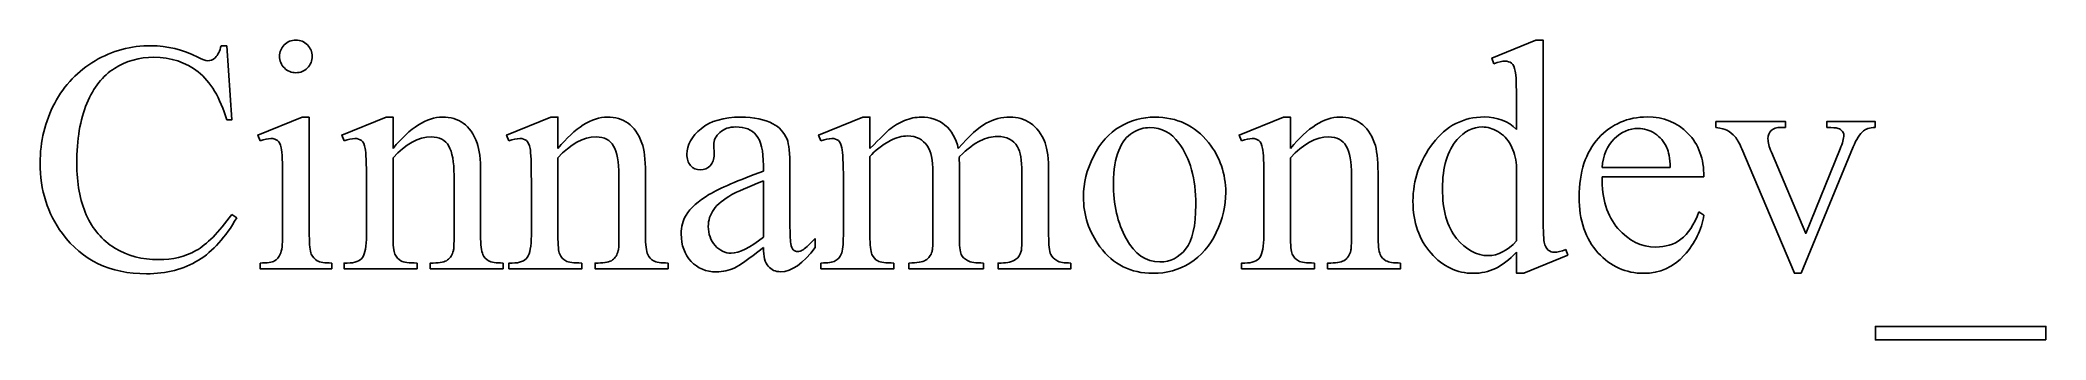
# Model space of a CAD drawing. Extents: x 0 to 77.3, y 0 to 11.6.
import ezdxf

# ---------------------------------------------------------------- set-up
doc = ezdxf.new("R2010")
doc.units = 0
doc.layers.add('Layer_1', color=7, linetype='CONTINUOUS')

msp = doc.modelspace()

# ---------------------------------------------------------------- linework, layer by layer
at = {"layer": 'Layer_1', "color": 7}
for points in [[(6.970137, 11.341838), (7.187178, 11.341838)], [(7.187178, 11.341838), (7.379415, 8.483092), (7.187178, 8.483092)], [(55.996542, 10.647309), (55.915943, 10.864349), (57.60886, 11.558888), (57.88792, 11.558888), (57.88792, 4.991857)], [(8.470819, 7.670743), (8.383999, 7.893983), (10.095521, 8.588512), (10.368375, 8.588512)], [(10.368375, 8.588512), (10.368375, 4.024458)], [(11.707832, 7.670783), (11.614812, 7.894023), (13.326334, 8.588552), (13.592983, 8.588552), (13.59298, 7.385494)], [(18.057821, 7.670783), (17.964801, 7.894023), (19.676322, 8.588552), (19.942971, 8.588552), (19.942969, 7.385494)], [(30.075647, 7.670803), (29.982627, 7.894043), (31.694149, 8.588572), (31.960799, 8.588572), (31.960825, 7.379294)], [(46.27311, 7.670783), (46.18009, 7.894023), (47.891611, 8.588552), (48.15826, 8.588552), (48.158262, 7.385494)], [(56.864691, 8.117233), (56.864691, 9.165221)], [(64.547941, 8.421082), (67.220637, 8.421082), (67.220637, 8.191643), (67.047007, 8.191643)], [(64.547951, 8.191633), (64.547941, 8.421082)], [(68.820555, 8.191633), (68.820555, 8.421072), (70.674702, 8.421072), (70.674702, 8.191633)], [(13.592988, 7.019644), (13.592988, 4.024478)], [(19.942978, 7.019644), (19.942978, 4.024478)], [(25.945696, 7.515714), (25.958096, 7.156044)], [(31.960809, 7.069294), (31.960809, 4.024518)], [(35.408663, 7.069254), (35.396263, 7.001054), (35.408663, 6.734405), (35.408663, 4.024498)], [(48.158267, 7.019644), (48.158267, 4.024478)], [(69.837543, 7.441294), (67.822166, 2.56718), (67.567916, 2.56718), (65.540139, 7.360674)], [(66.681138, 7.242864), (68.001986, 4.105078), (69.329034, 7.360684)], [(9.338981, 4.024458), (9.338981, 6.213475)], [(15.943229, 4.024478), (15.943229, 6.349915)], [(16.966413, 6.449115), (16.966413, 4.024458)], [(22.29322, 4.024478), (22.29322, 6.349915)], [(23.316403, 6.449115), (23.316403, 4.024458)], [(27.855654, 6.504925), (27.855654, 6.728165)], [(28.878843, 6.641355), (28.878843, 4.712787)], [(30.937608, 4.024518), (30.937608, 6.194925)], [(34.385463, 4.024518), (34.385463, 6.467775)], [(37.814714, 4.024478), (37.814714, 6.467735)], [(38.844116, 6.467715), (38.844116, 4.024458)], [(50.508509, 4.024478), (50.508509, 6.349915)], [(51.531696, 6.449115), (51.531696, 4.024458)], [(56.864691, 3.813619), (56.864691, 6.740575)], [(60.157517, 6.641355), (62.786803, 6.641355)], [(64.082851, 6.281685), (60.157517, 6.281685)], [(12.569794, 4.024498), (12.569794, 6.132896)], [(18.919784, 4.024498), (18.919784, 6.132896)], [(27.855654, 3.962449), (27.855654, 6.126656)], [(47.135073, 4.024498), (47.135073, 6.132896)], [(7.379415, 4.836817), (7.571651, 4.712787)], [(63.890612, 4.936027), (64.082851, 4.812007)], [(29.852431, 3.906649), (29.852431, 3.559379)], [(58.768479, 3.484989), (58.836679, 3.267949), (57.149961, 2.56722), (56.864701, 2.56722), (56.864691, 3.379539)], [(11.230332, 2.96408), (11.230332, 2.74084), (8.470815, 2.74084), (8.470815, 2.96408)], [(14.516959, 2.9641), (14.516959, 2.74086), (11.707832, 2.74086), (11.707832, 2.9641), (11.831855, 2.9641)], [(17.834578, 2.96408), (17.834578, 2.74084), (15.025452, 2.74084), (15.025452, 2.96408), (15.143274, 2.96408)], [(20.866949, 2.9641), (20.866949, 2.74086), (18.057822, 2.74086), (18.057822, 2.9641), (18.181846, 2.9641)], [(24.18457, 2.96408), (24.18457, 2.74084), (21.375442, 2.74084), (21.375442, 2.96408), (21.493264, 2.96408)], [(32.884778, 2.96414), (32.884778, 2.7409), (30.075651, 2.7409), (30.075651, 2.96414)], [(36.332634, 2.96412), (36.332634, 2.74088), (33.461496, 2.74088), (33.461496, 2.96412)], [(39.699872, 2.96408), (39.699872, 2.74084), (36.896946, 2.74084), (36.896946, 2.96408), (37.014768, 2.96408)], [(49.082238, 2.9641), (49.082238, 2.74086), (46.273111, 2.74086), (46.273111, 2.9641), (46.397135, 2.9641)], [(52.399862, 2.96408), (52.399862, 2.74084), (49.590731, 2.74084), (49.590731, 2.96408), (49.708553, 2.96408)]]:
    msp.add_lwpolyline(points, dxfattribs=at)
for points in [[(9.853678, 11.558878)], [(42.930684, 8.588512)], [(42.738448, 8.185443)], [(60.157517, 6.641355)], [(27.855654, 3.962449)], [(27.855656, 3.559379)], [(56.864691, 3.813619)], [(77.254123, -0.000096), (70.687092, -0.000096), (70.687092, 0.520803), (77.254123, 0.520803)]]:
    msp.add_lwpolyline(points, close=True, dxfattribs=at)
for points in [[(2.114627, 10.758919), (2.776084, 11.147532), (3.497486, 11.341838), (4.278833, 11.341838)], [(4.378052, 10.895349), (3.819947, 10.895349), (3.315585, 10.752722), (2.864968, 10.46747)], [(4.278833, 11.341838), (4.886547, 11.341838), (5.485993, 11.193009), (6.077171, 10.895349)], [(6.089573, 10.33104), (5.61415, 10.707246), (5.043643, 10.895349), (4.378052, 10.895349)], [(6.077171, 10.895349), (6.250803, 10.804396), (6.374826, 10.758919), (6.44924, 10.758919)], [(6.44924, 10.758919), (6.560861, 10.758919), (6.658013, 10.798196), (6.740695, 10.876749)], [(6.740695, 10.876749), (6.848181, 10.988369), (6.924662, 11.143399), (6.970137, 11.341838)], [(9.221159, 10.932559), (9.221159, 11.106192), (9.281104, 11.252952), (9.400993, 11.372838)], [(9.407195, 10.486069), (9.283171, 10.610096), (9.221159, 10.758926), (9.221159, 10.932559)], [(9.400993, 11.372838), (9.525017, 11.496865), (9.675912, 11.558878), (9.853678, 11.558878)], [(9.853678, 11.558878), (10.027311, 11.558878), (10.174072, 11.496865), (10.293961, 11.372838)], [(10.293961, 11.372838), (10.417984, 11.252952), (10.479995, 11.106192), (10.479995, 10.932559)], [(10.479995, 10.932559), (10.479995, 10.758926), (10.417984, 10.610096), (10.293961, 10.486069)], [(0.564336, 9.128021), (0.94054, 9.83082), (1.457303, 10.374453), (2.114627, 10.758919)], [(2.864968, 10.46747), (2.41435, 10.18635), (2.058816, 9.735731), (1.798368, 9.115611)], [(7.187178, 8.483092), (6.930864, 9.338858), (6.564995, 9.95484), (6.089573, 10.33104)], [(9.853678, 10.30004), (9.680046, 10.30004), (9.531218, 10.36205), (9.407195, 10.486069)], [(10.293961, 10.486069), (10.174072, 10.36205), (10.027311, 10.30004), (9.853678, 10.30004)], [(56.424422, 10.746509), (56.316935, 10.746509), (56.174309, 10.713443), (55.996542, 10.647309)], [(56.672472, 10.665909), (56.606338, 10.719642), (56.523655, 10.746509), (56.424422, 10.746509)], [(56.815091, 10.36205), (56.786158, 10.510876), (56.738618, 10.612163), (56.672472, 10.665909)], [(56.864691, 9.165221), (56.864691, 9.81428), (56.848158, 10.213223), (56.815091, 10.36205)], [(0.00003, 6.814985), (0.00003, 7.65421), (0.188132, 8.425222), (0.564336, 9.128021)], [(1.798368, 9.115611), (1.542053, 8.495499), (1.413895, 7.72449), (1.413895, 6.802585)], [(13.59298, 7.385494), (14.258572, 8.187506), (14.893158, 8.588512), (15.496738, 8.588512)], [(15.496738, 8.588512), (15.806796, 8.588512), (16.073446, 8.509966), (16.296687, 8.352872)], [(19.942969, 7.385494), (20.608561, 8.187506), (21.243147, 8.588512), (21.846727, 8.588512)], [(21.846727, 8.588512), (22.156785, 8.588512), (22.423435, 8.509966), (22.646677, 8.352872)], [(25.455802, 8.142033), (25.819603, 8.439686), (26.330166, 8.588512), (26.987489, 8.588512)], [(26.987489, 8.588512), (27.49185, 8.588512), (27.905261, 8.503766), (28.227721, 8.334272)], [(33.294075, 8.458292), (33.509049, 8.545106), (33.721955, 8.588512), (33.932795, 8.588512)], [(33.932795, 8.588512), (34.288329, 8.588512), (34.594252, 8.485162), (34.850567, 8.278463)], [(36.444266, 8.352872), (36.737788, 8.509966), (37.039578, 8.588512), (37.349636, 8.588512)], [(37.349636, 8.588512), (37.651426, 8.588512), (37.918076, 8.509966), (38.149586, 8.352872)], [(41.591232, 8.216443), (42.012911, 8.464489), (42.459395, 8.588512), (42.930684, 8.588512)], [(42.930684, 8.588512), (43.790578, 8.588512), (44.480974, 8.261919), (45.001872, 7.608733)], [(48.158262, 7.385494), (48.823854, 8.187506), (49.45844, 8.588512), (50.06202, 8.588512)], [(50.06202, 8.588512), (50.372078, 8.588512), (50.638728, 8.509966), (50.86197, 8.352872)], [(53.646296, 7.577724), (54.158922, 8.255723), (54.818311, 8.594722), (55.624463, 8.594722)], [(55.624463, 8.594722), (56.124689, 8.594722), (56.538098, 8.435559), (56.864691, 8.117233)], [(60.021087, 7.776163), (60.521313, 8.321869), (61.147632, 8.594722), (61.900044, 8.594722)], [(61.900044, 8.594722), (62.536697, 8.594722), (63.059659, 8.383882), (63.468932, 7.962203)], [(8.892498, 7.763743), (8.776743, 7.763743), (8.636184, 7.732743), (8.470819, 7.670743)], [(9.146745, 7.683143), (9.084732, 7.736877), (8.999983, 7.763743), (8.892498, 7.763743)], [(12.123309, 7.763783), (12.007554, 7.763783), (11.869062, 7.732783), (11.707832, 7.670783)], [(12.377557, 7.683183), (12.315544, 7.736917), (12.230794, 7.763783), (12.123309, 7.763783)], [(15.062664, 7.825793), (14.570705, 7.825793), (14.080813, 7.557077), (13.592988, 7.019644)], [(15.73859, 7.472324), (15.606299, 7.70797), (15.38099, 7.825793), (15.062664, 7.825793)], [(16.296687, 8.352872), (16.519929, 8.199913), (16.697696, 7.945666), (16.829988, 7.590133)], [(18.473299, 7.763783), (18.357544, 7.763783), (18.219051, 7.732783), (18.057821, 7.670783)], [(18.727547, 7.683183), (18.665534, 7.736917), (18.580785, 7.763783), (18.473299, 7.763783)], [(21.412654, 7.825793), (20.920696, 7.825793), (20.430804, 7.557077), (19.942978, 7.019644)], [(22.088581, 7.472324), (21.95629, 7.70797), (21.730981, 7.825793), (21.412654, 7.825793)], [(22.646677, 8.352872), (22.869919, 8.199913), (23.047686, 7.945666), (23.179977, 7.590133)], [(24.9101, 7.162254), (24.9101, 7.517787), (25.092, 7.84438), (25.455802, 8.142033)], [(26.181341, 7.999403), (26.024244, 7.858843), (25.945696, 7.697613), (25.945696, 7.515714)], [(26.801457, 8.210243), (26.541008, 8.210243), (26.334303, 8.139963), (26.181341, 7.999403)], [(27.582804, 7.893983), (27.405037, 8.104823), (27.144588, 8.210243), (26.801457, 8.210243)], [(27.855654, 6.728165), (27.855654, 7.294537), (27.764704, 7.683143), (27.582804, 7.893983)], [(28.227721, 8.334272), (28.471634, 8.206113), (28.651468, 8.005606), (28.767222, 7.732753)], [(28.767222, 7.732753), (28.841636, 7.554987), (28.878843, 7.191187), (28.878843, 6.641355)], [(30.491126, 7.763803), (30.375371, 7.763803), (30.236878, 7.732803), (30.075647, 7.670803)], [(30.745373, 7.683203), (30.68336, 7.736937), (30.598611, 7.763803), (30.491126, 7.763803)], [(31.960825, 7.379294), (32.374236, 7.7927), (32.618148, 8.03041), (32.692563, 8.092423)], [(32.692563, 8.092423), (32.878597, 8.249523), (33.079101, 8.371479), (33.294075, 8.458292)], [(33.418083, 7.863043), (33.19484, 7.863043), (32.973665, 7.803097), (32.754558, 7.683203)], [(34.180826, 7.466164), (33.998925, 7.73075), (33.744677, 7.863043), (33.418083, 7.863043)], [(34.850567, 8.278463), (35.106882, 8.071756), (35.278448, 7.772033), (35.365264, 7.379294)], [(35.365264, 7.379294), (35.791077, 7.875386), (36.150744, 8.199913), (36.444266, 8.352872)], [(36.872137, 7.844393), (36.653029, 7.844393), (36.431855, 7.788583), (36.208613, 7.676963)], [(37.647283, 7.447524), (37.486052, 7.712103), (37.22767, 7.844393), (36.872137, 7.844393)], [(38.149586, 8.352872), (38.385231, 8.199913), (38.571265, 7.947733), (38.70769, 7.596333)], [(40.568041, 7.075434), (40.828489, 7.5922), (41.169553, 7.972536), (41.591232, 8.216443)], [(42.074923, 7.987003), (41.855815, 7.858843), (41.678049, 7.631467), (41.541623, 7.304874)], [(42.738448, 8.185443), (42.51934, 8.185443), (42.298165, 8.119296), (42.074923, 7.987003)], [(43.860858, 7.590133), (43.567337, 7.987006), (43.1932, 8.185443), (42.738448, 8.185443)], [(46.688588, 7.763783), (46.572833, 7.763783), (46.43434, 7.732783), (46.27311, 7.670783)], [(46.942836, 7.683183), (46.880823, 7.736917), (46.796074, 7.763783), (46.688588, 7.763783)], [(49.627943, 7.825793), (49.135985, 7.825793), (48.646093, 7.557077), (48.158267, 7.019644)], [(50.30387, 7.472324), (50.171579, 7.70797), (49.94627, 7.825793), (49.627943, 7.825793)], [(50.86197, 8.352872), (51.085212, 8.199913), (51.262979, 7.945666), (51.39527, 7.590133)], [(55.550043, 8.210243), (55.186244, 8.210243), (54.861717, 8.046946), (54.576464, 7.720353)], [(56.145362, 8.030413), (55.942789, 8.150299), (55.74435, 8.210243), (55.550043, 8.210243)], [(56.641452, 7.509514), (56.517432, 7.741027), (56.352069, 7.91466), (56.145362, 8.030413)], [(59.276948, 5.506536), (59.276948, 6.478055), (59.524994, 7.234597), (60.021087, 7.776163)], [(60.628806, 7.751363), (60.360086, 7.486777), (60.20299, 7.116774), (60.157517, 6.641355)], [(61.552775, 8.154433), (61.209642, 8.154433), (60.901652, 8.020076), (60.628806, 7.751363)], [(62.191494, 7.956003), (61.988921, 8.088289), (61.776014, 8.154433), (61.552775, 8.154433)], [(62.656583, 7.410294), (62.55323, 7.641807), (62.3982, 7.82371), (62.191494, 7.956003)], [(63.468932, 7.962203), (63.878212, 7.544657), (64.082851, 6.984484), (64.082851, 6.281685)], [(64.96343, 8.086213), (64.89315, 8.123413), (64.754657, 8.158553), (64.547951, 8.191633)], [(65.27969, 7.838163), (65.197003, 7.937383), (65.091583, 8.020066), (64.96343, 8.086213)], [(65.540139, 7.360674), (65.449186, 7.58392), (65.36237, 7.743083), (65.27969, 7.838163)], [(66.674938, 8.073823), (66.592258, 7.995276), (66.550918, 7.889856), (66.550918, 7.757563)], [(66.550918, 7.757563), (66.550918, 7.61287), (66.594324, 7.441304), (66.681138, 7.242864)], [(67.047007, 8.191643), (66.885781, 8.191643), (66.761758, 8.152369), (66.674938, 8.073823)], [(69.248434, 8.154433), (69.178154, 8.179233), (69.035528, 8.191633), (68.820555, 8.191633)], [(69.422064, 8.030413), (69.376597, 8.092413), (69.318721, 8.133753), (69.248434, 8.154433)], [(69.329034, 7.360684), (69.424121, 7.592197), (69.471664, 7.767897), (69.471664, 7.887783)], [(69.471664, 7.887783), (69.471664, 7.94565), (69.455131, 7.993193), (69.422064, 8.030413)], [(70.228213, 8.061413), (70.08352, 7.937386), (69.953297, 7.73068), (69.837543, 7.441294)], [(70.674702, 8.191633), (70.459729, 8.175099), (70.310899, 8.131693), (70.228213, 8.061413)], [(9.283171, 7.410294), (9.254231, 7.542587), (9.208756, 7.633537), (9.146745, 7.683143)], [(9.338981, 6.213475), (9.338981, 6.829455), (9.320378, 7.228394), (9.283171, 7.410294)], [(12.520184, 7.379334), (12.491244, 7.52816), (12.443701, 7.629443), (12.377557, 7.683183)], [(12.569794, 6.132896), (12.569794, 6.815021), (12.553257, 7.230501), (12.520184, 7.379334)], [(15.943229, 6.349915), (15.943229, 6.866681), (15.875016, 7.240817), (15.73859, 7.472324)], [(16.829988, 7.590133), (16.920938, 7.342087), (16.966413, 6.961748), (16.966413, 6.449115)], [(18.870174, 7.379334), (18.841234, 7.52816), (18.793692, 7.629443), (18.727547, 7.683183)], [(18.919784, 6.132896), (18.919784, 6.815021), (18.903247, 7.230501), (18.870174, 7.379334)], [(22.29322, 6.349915), (22.29322, 6.866681), (22.225007, 7.240817), (22.088581, 7.472324)], [(23.179977, 7.590133), (23.270927, 7.342087), (23.316403, 6.961748), (23.316403, 6.449115)], [(25.052725, 6.721965), (24.957641, 6.829451), (24.9101, 6.976214), (24.9101, 7.162254)], [(25.958096, 7.156044), (25.958096, 6.965878), (25.908486, 6.819118), (25.809267, 6.715765)], [(30.881798, 7.404154), (30.852858, 7.54058), (30.807383, 7.633597), (30.745373, 7.683203)], [(30.937608, 6.194925), (30.937608, 6.819178), (30.919005, 7.222254), (30.881798, 7.404154)], [(32.754558, 7.683203), (32.411427, 7.501304), (32.146844, 7.296667), (31.960809, 7.069294)], [(34.385463, 6.467775), (34.385463, 6.930801), (34.317251, 7.263597), (34.180826, 7.466164)], [(36.208613, 7.676963), (35.989505, 7.569477), (35.722855, 7.366907), (35.408663, 7.069254)], [(37.814714, 6.467735), (37.814714, 6.930761), (37.758903, 7.257357), (37.647283, 7.447524)], [(38.70769, 7.596333), (38.798641, 7.356554), (38.844116, 6.980348), (38.844116, 6.467715)], [(40.183568, 5.525146), (40.183568, 6.046039), (40.311726, 6.562802), (40.568041, 7.075434)], [(41.541623, 7.304874), (41.405198, 6.978281), (41.336985, 6.558668), (41.336985, 6.046036)], [(44.51198, 5.208887), (44.51198, 6.217605), (44.29494, 7.011354), (43.860858, 7.590133)], [(45.001872, 7.608733), (45.444222, 7.050628), (45.665397, 6.409842), (45.665397, 5.686376)], [(47.085463, 7.379334), (47.056523, 7.52816), (47.008981, 7.629443), (46.942836, 7.683183)], [(47.135073, 6.132896), (47.135073, 6.815021), (47.118536, 7.230501), (47.085463, 7.379334)], [(50.508509, 6.349915), (50.508509, 6.866681), (50.440296, 7.240817), (50.30387, 7.472324)], [(51.39527, 7.590133), (51.48622, 7.342087), (51.531696, 6.961748), (51.531696, 6.449115)], [(52.877347, 5.345307), (52.877347, 6.159725), (53.133663, 6.903864), (53.646296, 7.577724)], [(54.576464, 7.720353), (54.200258, 7.290407), (54.012155, 6.662021), (54.012155, 5.835196)], [(56.864691, 6.740575), (56.839891, 7.021694), (56.765478, 7.278007), (56.641452, 7.509514)], [(62.786803, 6.641355), (62.766136, 7.005154), (62.72273, 7.261467), (62.656583, 7.410294)], [(0.855791, 4.098878), (0.285284, 4.867817), (0.00003, 5.773186), (0.00003, 6.814985)], [(1.413895, 6.802585), (1.413895, 6.041906), (1.535852, 5.382513), (1.779765, 4.824407)], [(25.430997, 6.560735), (25.278035, 6.560735), (25.151945, 6.614478), (25.052725, 6.721965)], [(25.809267, 6.715765), (25.714183, 6.612412), (25.588093, 6.560735), (25.430997, 6.560735)], [(25.759661, 5.599556), (26.181341, 5.847603), (26.880005, 6.149392), (27.855654, 6.504925)], [(60.157517, 6.281685), (60.153517, 5.438326), (60.358153, 4.776867), (60.771426, 4.297308)], [(24.879097, 4.805807), (25.048595, 5.086927), (25.342117, 5.35151), (25.759661, 5.599556)], [(26.646428, 5.599556), (26.319833, 5.417657), (26.086256, 5.227487), (25.945696, 5.029047)], [(27.855654, 6.126656), (27.231404, 5.878609), (26.828329, 5.702909), (26.646428, 5.599556)], [(40.822288, 3.590379), (40.396475, 4.165018), (40.183568, 4.809941), (40.183568, 5.525146)], [(41.336985, 6.046036), (41.336985, 5.219217), (41.500282, 4.506084), (41.826877, 3.906639)], [(45.665397, 5.686376), (45.665397, 5.177877), (45.543441, 4.663178), (45.299528, 4.142278)], [(54.012155, 5.835196), (54.012155, 5.00011), (54.194058, 4.359325), (54.557864, 3.912839)], [(60.002487, 3.360939), (59.518794, 3.894239), (59.276948, 4.609438), (59.276948, 5.506536)], [(1.779765, 4.824407), (2.023677, 4.266308), (2.389545, 3.838429), (2.87737, 3.540769)], [(6.002757, 3.441549), (6.420301, 3.677196), (6.879187, 4.142285), (7.379415, 4.836817)], [(7.571651, 4.712787), (7.149971, 3.964515), (6.658012, 3.416746), (6.095774, 3.06948)], [(24.693061, 4.086468), (24.693061, 4.363455), (24.755073, 4.603234), (24.879097, 4.805807)], [(25.945696, 5.029047), (25.805136, 4.830614), (25.734856, 4.613574), (25.734856, 4.377928)], [(28.878843, 4.712787), (28.878843, 4.171222), (28.88918, 3.838425), (28.909853, 3.714399)], [(44.121307, 3.503559), (44.381756, 3.834292), (44.51198, 4.402735), (44.51198, 5.208887)], [(53.571876, 3.342329), (53.108856, 3.863229), (52.877347, 4.530888), (52.877347, 5.345307)], [(57.88792, 4.991857), (57.88792, 4.326265), (57.902387, 3.919052), (57.93132, 3.770219)], [(63.196083, 3.881839), (63.473069, 4.088538), (63.704578, 4.439935), (63.890612, 4.936027)], [(64.082851, 4.812007), (63.996031, 4.245635), (63.743852, 3.728872), (63.326312, 3.261719)], [(4.092798, 2.54858), (2.699604, 2.54858), (1.620601, 3.065346), (0.855791, 4.098878)], [(9.252161, 3.311329), (9.310041, 3.435349), (9.338981, 3.673059), (9.338981, 4.024458)], [(10.368375, 4.024458), (10.368375, 3.668926), (10.393178, 3.431216), (10.442785, 3.311329)], [(12.414764, 3.18114), (12.518117, 3.329973), (12.569794, 3.611092), (12.569794, 4.024498)], [(13.592988, 4.024478), (13.592988, 3.640006), (13.615725, 3.402296), (13.661198, 3.311349)], [(15.918419, 3.441569), (15.934959, 3.503569), (15.943229, 3.697872), (15.943229, 4.024478)], [(16.966413, 4.024458), (16.966413, 3.664792), (16.995352, 3.420879), (17.053232, 3.292719)], [(18.764755, 3.18114), (18.868108, 3.329973), (18.919784, 3.611092), (18.919784, 4.024498)], [(19.942978, 4.024478), (19.942978, 3.640006), (19.965715, 3.402296), (20.011188, 3.311349)], [(22.26841, 3.441569), (22.28495, 3.503569), (22.29322, 3.697872), (22.29322, 4.024478)], [(23.316403, 4.024458), (23.316403, 3.664792), (23.345343, 3.420879), (23.403223, 3.292719)], [(25.071332, 3.02607), (24.819151, 3.294789), (24.693061, 3.648256), (24.693061, 4.086468)], [(25.734856, 4.377928), (25.734856, 4.080268), (25.82374, 3.832222), (26.001507, 3.633789)], [(26.615422, 3.342329), (26.929614, 3.342329), (27.343025, 3.549036), (27.855654, 3.962449)], [(29.350137, 3.453959), (29.436953, 3.507692), (29.604384, 3.658589), (29.852431, 3.906649)], [(30.856998, 3.311389), (30.910738, 3.435409), (30.937608, 3.673119), (30.937608, 4.024518)], [(31.960809, 4.024518), (31.960809, 3.652452), (31.985612, 3.410609), (32.035219, 3.298989)], [(34.354463, 3.410609), (34.37513, 3.480889), (34.385463, 3.685526), (34.385463, 4.024518)], [(35.408663, 4.024498), (35.408663, 3.635892), (35.429333, 3.394049), (35.470673, 3.298969)], [(37.789914, 3.422969), (37.806447, 3.493249), (37.814714, 3.693752), (37.814714, 4.024478)], [(38.844116, 4.024458), (38.844116, 3.668926), (38.870986, 3.425013), (38.924726, 3.292719)], [(41.826877, 3.906639), (42.157605, 3.307193), (42.591687, 3.00747), (43.129121, 3.00747)], [(45.299528, 4.142278), (45.055616, 3.621386), (44.718686, 3.228646), (44.288739, 2.96406)], [(46.980044, 3.18114), (47.083396, 3.329973), (47.135073, 3.611092), (47.135073, 4.024498)], [(48.158267, 4.024478), (48.158267, 3.640006), (48.181004, 3.402296), (48.226477, 3.311349)], [(50.483699, 3.441569), (50.500239, 3.503569), (50.508509, 3.697872), (50.508509, 4.024478)], [(51.531696, 4.024458), (51.531696, 3.664792), (51.560636, 3.420879), (51.618516, 3.292719)], [(54.557864, 3.912839), (54.921664, 3.470493), (55.326807, 3.24932), (55.773293, 3.24932)], [(60.771426, 4.297308), (61.184839, 3.817755), (61.670598, 3.577979), (62.228704, 3.577979)], [(62.228704, 3.577979), (62.60077, 3.577979), (62.92323, 3.679266), (63.196083, 3.881839)], [(2.87737, 3.540769), (3.369329, 3.243116), (3.9295, 3.09429), (4.557885, 3.09429)], [(4.557885, 3.09429), (5.103587, 3.09429), (5.585211, 3.210043), (6.002757, 3.441549)], [(9.02892, 3.04468), (9.124004, 3.098413), (9.198418, 3.187296), (9.252161, 3.311329)], [(10.442785, 3.311329), (10.496531, 3.19557), (10.573012, 3.108753), (10.672228, 3.05088)], [(11.831855, 2.9641), (12.121242, 2.9641), (12.315545, 3.036446), (12.414764, 3.18114)], [(13.661198, 3.311349), (13.719078, 3.191456), (13.797626, 3.102573), (13.896842, 3.0447)], [(15.695177, 3.0819), (15.802664, 3.164586), (15.877078, 3.284476), (15.918419, 3.441569)], [(17.053232, 3.292719), (17.098706, 3.189366), (17.171053, 3.108753), (17.270273, 3.05088)], [(18.181846, 2.9641), (18.471233, 2.9641), (18.665536, 3.036446), (18.764755, 3.18114)], [(20.011188, 3.311349), (20.069068, 3.191456), (20.147616, 3.102573), (20.246833, 3.0447)], [(22.045168, 3.0819), (22.152655, 3.164586), (22.227069, 3.284476), (22.26841, 3.441569)], [(23.403223, 3.292719), (23.448696, 3.189366), (23.521043, 3.108753), (23.620263, 3.05088)], [(26.001507, 3.633789), (26.179273, 3.439483), (26.383912, 3.342329), (26.615422, 3.342329)], [(27.855654, 3.559369), (27.272745, 3.108756), (26.906877, 2.84831), (26.758049, 2.77803)], [(28.041691, 2.84005), (27.921802, 2.98061), (27.85979, 3.220386), (27.855656, 3.559379)], [(29.852431, 3.559379), (29.389411, 2.939267), (28.947061, 2.62921), (28.525383, 2.62921)], [(28.909853, 3.714399), (28.930526, 3.594512), (28.9636, 3.513899), (29.009073, 3.472559)], [(29.009073, 3.472559), (29.058679, 3.431226), (29.11449, 3.410559), (29.176505, 3.410559)], [(29.176505, 3.410559), (29.242651, 3.410559), (29.300529, 3.425026), (29.350137, 3.453959)], [(30.621354, 3.04474), (30.724706, 3.102606), (30.803254, 3.19149), (30.856998, 3.311389)], [(32.035219, 3.298989), (32.088965, 3.187363), (32.165446, 3.102613), (32.264662, 3.04474)], [(34.106417, 3.07574), (34.226306, 3.150153), (34.308988, 3.261776), (34.354463, 3.410609)], [(35.470673, 3.298969), (35.516146, 3.203883), (35.598828, 3.123266), (35.718719, 3.05712)], [(37.014768, 2.96408), (37.25868, 2.96408), (37.448849, 3.011623), (37.585275, 3.10671)], [(37.585275, 3.10671), (37.68036, 3.172843), (37.748572, 3.278263), (37.789914, 3.422969)], [(38.924726, 3.292719), (38.966066, 3.201773), (39.042547, 3.123226), (39.15417, 3.05708)], [(42.862471, 2.56719), (42.006711, 2.56719), (41.32665, 2.908253), (40.822288, 3.590379)], [(43.129121, 3.00747), (43.530129, 3.00747), (43.860858, 3.172833), (44.121307, 3.503559)], [(46.397135, 2.9641), (46.686522, 2.9641), (46.880825, 3.036446), (46.980044, 3.18114)], [(48.226477, 3.311349), (48.284357, 3.191456), (48.362905, 3.102573), (48.462122, 3.0447)], [(50.260457, 3.0819), (50.367944, 3.164586), (50.442358, 3.284476), (50.483699, 3.441569)], [(51.618516, 3.292719), (51.663989, 3.189366), (51.736336, 3.108753), (51.835556, 3.05088)], [(55.196584, 2.56719), (54.576464, 2.56719), (54.034895, 2.82557), (53.571876, 3.342329)], [(55.773293, 3.24932), (56.149492, 3.24932), (56.513292, 3.437419), (56.864691, 3.813619)], [(56.864691, 3.379539), (56.587705, 3.090153), (56.316922, 2.88138), (56.052342, 2.75322)], [(57.93132, 3.770219), (57.964386, 3.625526), (58.013996, 3.524242), (58.08015, 3.466369)], [(58.08015, 3.466369), (58.15043, 3.408503), (58.231046, 3.379569), (58.321999, 3.379569)], [(58.321999, 3.379569), (58.433619, 3.379569), (58.582446, 3.414709), (58.768479, 3.484989)], [(61.757415, 2.56719), (61.075289, 2.56719), (60.490313, 2.831773), (60.002487, 3.360939)], [(63.326312, 3.261719), (62.908766, 2.7987), (62.3858, 2.56719), (61.757415, 2.56719)], [(6.095774, 3.06948), (5.533535, 2.722214), (4.865877, 2.54858), (4.092798, 2.54858)], [(8.470815, 2.96408), (8.7478, 2.96408), (8.933835, 2.990947), (9.02892, 3.04468)], [(10.672228, 3.05088), (10.775581, 2.993013), (10.961615, 2.96408), (11.230332, 2.96408)], [(13.896842, 3.0447), (14.000195, 2.990967), (14.206901, 2.9641), (14.516959, 2.9641)], [(15.143274, 2.96408), (15.407857, 2.96408), (15.591825, 3.003353), (15.695177, 3.0819)], [(17.270273, 3.05088), (17.373626, 2.993013), (17.561727, 2.96408), (17.834578, 2.96408)], [(20.246833, 3.0447), (20.350185, 2.990967), (20.556891, 2.9641), (20.866949, 2.9641)], [(21.493264, 2.96408), (21.757847, 2.96408), (21.941815, 3.003353), (22.045168, 3.0819)], [(23.620263, 3.05088), (23.723616, 2.993013), (23.911719, 2.96408), (24.18457, 2.96408)], [(26.044915, 2.623), (25.652175, 2.623), (25.327647, 2.757357), (25.071332, 3.02607)], [(26.758049, 2.77803), (26.534807, 2.674677), (26.297095, 2.623), (26.044915, 2.623)], [(28.525383, 2.62921), (28.322811, 2.62921), (28.16158, 2.69949), (28.041691, 2.84005)], [(30.075651, 2.96414), (30.3361, 2.96414), (30.518001, 2.991007), (30.621354, 3.04474)], [(32.264662, 3.04474), (32.368015, 2.991007), (32.57472, 2.96414), (32.884778, 2.96414)], [(33.461496, 2.96412), (33.775688, 2.96412), (33.990662, 3.001327), (34.106417, 3.07574)], [(35.718719, 3.05712), (35.838608, 2.99512), (36.043246, 2.96412), (36.332634, 2.96412)], [(39.15417, 3.05708), (39.26579, 2.99508), (39.447691, 2.96408), (39.699872, 2.96408)], [(44.288739, 2.96406), (43.862925, 2.69948), (43.387503, 2.56719), (42.862471, 2.56719)], [(48.462122, 3.0447), (48.565474, 2.990967), (48.77218, 2.9641), (49.082238, 2.9641)], [(49.708553, 2.96408), (49.973136, 2.96408), (50.157104, 3.003353), (50.260457, 3.0819)], [(51.835556, 3.05088), (51.938909, 2.993013), (52.127012, 2.96408), (52.399862, 2.96408)], [(56.052342, 2.75322), (55.787756, 2.6292), (55.502503, 2.56719), (55.196584, 2.56719)]]:
    msp.add_open_spline(points, degree=3, dxfattribs=at)

doc.saveas('drawing.dxf')
